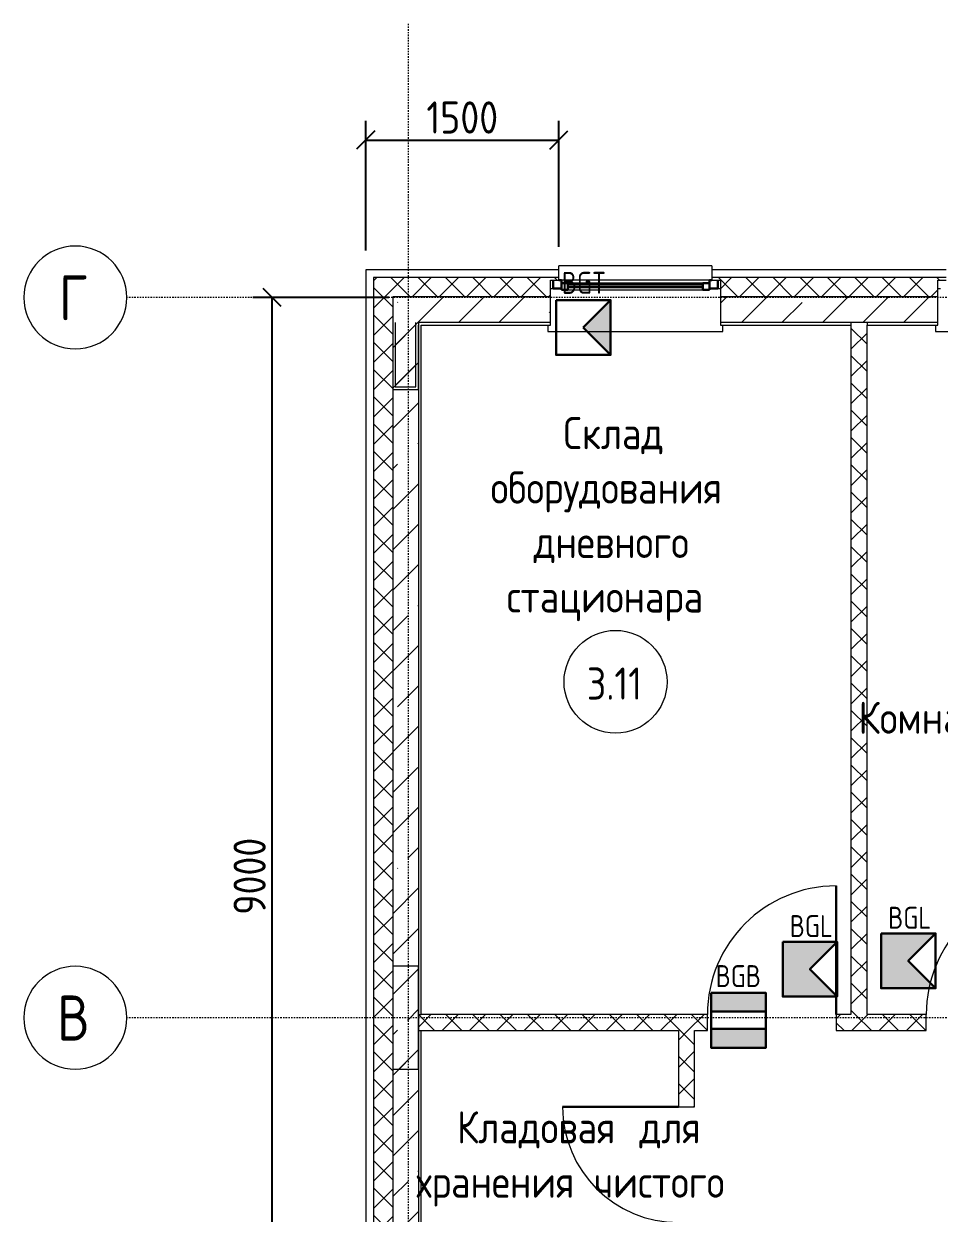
# Model space of a CAD drawing. Header units: millimetres. Extents: x -174154 to -170572, y -111302 to -109817.
# Drawn here: x -172564 to -172492.8, y -110863.5 to -110771 of the extents above; entities that cross this region are included whole.
import ezdxf

# ---------------------------------------------------------------- set-up
doc = ezdxf.new("R2010")
doc.units = ezdxf.units.MM
doc.linetypes.add('ACAD_ISO02W100', pattern=[15, 12, -3])
doc.linetypes.add('ADSK_Линия сетки', pattern=[21, 12, -3, 3, -3])
doc.layers.get('Defpoints').update_dxf_attribs({"color": 70})
for name, color, linetype, lineweight in [('!Подложка', 252, 'ACAD_ISO02W100', 25), ('Двери', 7, 'Continuous', 18), ('Кабель ПС', 20, 'ACAD_ISO02W100', 30), ('Каркас_Импост', 7, 'Continuous', 18), ('Колонны', 7, 'Continuous', 18), ('Марки помещений', 7, 'Continuous', 18), ('Окна', 7, 'Continuous', 18), ('ОПС', 1, 'Continuous', 30), ('Оси', 7, 'Continuous', 9), ('Остекление', 7, 'Continuous', 30), ('Отлив', 7, 'Continuous', 18), ('Панель', 7, 'Continuous', 18), ('Подоконник_Верхний брус', 7, 'Continuous', 18), ('ПС', 1, 'Continuous', 50), ('Размеры', 7, 'Continuous', 9), ('Стены разрез', 7, 'Continuous', 40), ('Стены штриховка', 7, 'Continuous', 18)]:
    doc.layers.add(name, color=color, linetype=linetype, lineweight=lineweight)
doc.layers.add('PRSHEME', color=7, linetype='Continuous')
doc.styles.add('GOST Common', font='GOST Common.ttf', dxfattribs={"width": 0.9, "height": 250})
doc.styles.add('GOST Common_1', font='GOST Common.ttf', dxfattribs={"width": 0.9, "height": 350})
doc.styles.get("Standard").update_dxf_attribs({"font": 'GOST_A.TTF'})
doc.dimstyles.new('ADSK_Проверочный', dxfattribs={"dimscale": 304.8, "dimtxt": 251.428749, "dimasz": 0.463911, "dimexe": 0.492126, "dimexo": 0.492126, "dimgap": 0.164042, "dimtad": 1, "dimdec": 0, "dimdsep": 46, "dimtxsty": 'GOST Common', "dimblk1": 'OBLIQUE', "dimblk2": 'OBLIQUE', "dimsah": 1, "dimcen": 0.09, "dimazin": 0, "dimtfac": 1, "dimtdec": 4, "dimtix": 1, "dimtmove": 0, "dimatfit": 3, "dimfxl": 1, "dimtvp": 1, "dimtolj": 1, "dimtzin": 0, "dimarcsym": 2})
pattern_1 = [(45, (30280, 12305), (-106.066, 106.066), []), (135, (30280, 12305), (-106.066, -106.066), [])]
pattern_2 = [(45, (30280, 12305), (-314.309, 314.309), []), (45, (30594.3, 12305), (-314.309, 314.309), [555.625, -111.125, 3.353, -107.772])]

# ---------------------------------------------------------------- blocks, each defined once
blk = doc.blocks.new('ИОО')
at = {"layer": 'Кабель ПС', "ltscale": 100}
h = blk.add_hatch(color=5, dxfattribs=at)
h.dxf.hatch_style = 1
h.paths.add_polyline_path([(0, 0), (184.7, -186.1), (184.7, 186.1)])
at = {"layer": 'ОПС', "color": 5, "ltscale": 100}
for p, q in [((184.7, 186.1), (0, 0)), ((0, 0), (184.7, -186.1))]:
    blk.add_line(p, q, dxfattribs=at)
blk.add_lwpolyline([(-184.7, 186.1), (184.7, 186.1), (184.7, -186.1), (-184.7, -186.1)], close=True, dxfattribs=at)
blk = doc.blocks.new('*U8')
at = {"layer": 'Кабель ПС', "color": 20, "xscale": 0.803782661242815, "yscale": 0.803782661242815, "zscale": 0.803782661242815}
blk.add_blockref('ИОО', (148.3, 149.8), dxfattribs=at)
at = {"layer": 'ПС', "color": 0, "ltscale": 300, "insert": (151.5, 393.7), "char_height": 120, "width": 108.005, "attachment_point": 5, "bg_fill": 3, "box_fill_scale": 1, "bg_fill_color": 256, "bg_fill_transparency": 0}
blk.add_mtext('BGT', dxfattribs=at)
blk = doc.blocks.new('*U10')
at = {"layer": 'PRSHEME', "lineweight": 25}
for points in [[(0, 299.7), (298.1, 299.7), (298.1, 198.4), (0, 198.4)], [(0, 102.8), (298.1, 102.8), (298.1, 0), (0, 0)]]:
    blk.add_hatch(color=30, dxfattribs=at).paths.add_polyline_path(points)
at = {"layer": 'PRSHEME', "color": 30, "lineweight": 30}
for p, q in [((0, 198.4), (298.1, 198.4)), ((0, 102.8), (298.1, 102.8))]:
    blk.add_line(p, q, dxfattribs=at)
at = {"layer": 'PRSHEME', "color": 30, "lineweight": 25}
for points in [[(0, 299.7), (298.1, 299.7), (298.1, 198.4), (0, 198.4)], [(0, 102.8), (298.1, 102.8), (298.1, 0), (0, 0)]]:
    blk.add_lwpolyline(points, close=True, dxfattribs=at)
at = {"layer": 'PRSHEME', "color": 30, "lineweight": 30}
blk.add_lwpolyline([(0, 299.7), (298.1, 299.7), (298.1, 0), (0, 0)], close=True, dxfattribs=at)
at = {"layer": 'ПС', "color": 0, "ltscale": 300, "insert": (147.7, 391), "char_height": 120, "width": 178.902, "attachment_point": 5, "bg_fill": 3, "box_fill_scale": 1, "bg_fill_color": 256, "bg_fill_transparency": 0}
blk.add_mtext('BGB', dxfattribs=at)
blk = doc.blocks.new('*U9')
at = {"layer": 'ОПС', "lineweight": 25, "ltscale": 10}
h = blk.add_hatch(color=5, dxfattribs=at)
h.dxf.hatch_style = 1
h.paths.add_polyline_path([(-0.1, 299.7), (-0.1, 0.5), (296.9, 0.5), (148.4, 150.1), (296.9, 299.7)])
at = {"layer": 'ОПС', "color": 5, "ltscale": 100}
blk.add_lwpolyline([(-0.1, 299.7), (296.9, 299.7), (296.9, 0.5), (-0.1, 0.5)], close=True, dxfattribs=at)
blk.add_lwpolyline([(296.9, 299.7), (148.4, 150.1), (296.9, 0.5)], dxfattribs=at)
at = {"layer": 'ПС', "color": 0, "ltscale": 300, "insert": (155.5, 385.2), "char_height": 120, "width": 171.598, "attachment_point": 5, "bg_fill": 3, "box_fill_scale": 1, "bg_fill_color": 256, "bg_fill_transparency": 0}
blk.add_mtext('BGL', dxfattribs=at)
blk = doc.blocks.new('AC_Дверь_Однопольная_ПВХ - 960х2080h М ОЛ Глухой низ с доводчиком-799938-В_АР_ПЭ_03 Этаж')
at = {"layer": 'Панель', "lineweight": 30}
blk.add_line((500, 62.5), (500, 1062.5), dxfattribs=at)
at = {"layer": 'Панель'}
blk.add_arc((500, 62.5), 1000, 90, 180, dxfattribs=at)
blk = doc.blocks.new('AC_Дверь_Однопольная_ПВХ - 860х2080h В Л-799853-В_АР_ПЭ_03 Этаж')
at = {"layer": 'Панель', "lineweight": 30}
blk.add_line((450, 62.5), (450, 962.5), dxfattribs=at)
at = {"layer": 'Панель'}
blk.add_arc((450, 62.5), 900, 90, 180, dxfattribs=at)
blk = doc.blocks.new('B2B_Окно_1створка - 1280х2060h-666021-В_АР_ПЭ_03 Этаж')
at = {"layer": 'Каркас_Импост', "lineweight": 30}
for p, q in [((-640, 135), (-640, 70)), ((-575, 135), (-595, 135)), ((-575, 110), (-575, 135)), ((-525, 110), (-575, 110)), ((-575, 110), (-575, 60)), ((-525, 60), (-525, 110)), ((525, 110), (525, 60)), ((575, 110), (525, 110)), ((575, 135), (575, 110)), ((595, 135), (575, 135)), ((575, 60), (575, 110)), ((640, 70), (640, 135)), ((-640, 70), (-575, 70)), ((-575, 60), (-525, 60)), ((525, 60), (575, 60)), ((575, 70), (640, 70))]:
    blk.add_line(p, q, dxfattribs=at)
at = {"layer": 'Каркас_Импост'}
for p, q in [((575, 135), (-575, 135)), ((525, 110), (-525, 110)), ((-525, 60), (525, 60))]:
    blk.add_line(p, q, dxfattribs=at)
at = {"layer": 'Остекление'}
for p, q in [((525, 100), (-525, 100)), ((-525, 100), (-525, 80)), ((525, 80), (525, 100)), ((-525, 80), (525, 80))]:
    blk.add_line(p, q, dxfattribs=at)
blk = doc.blocks.new('В2В_Подоконник_ПВХ - ПВХ-V8-В_АР_ПЭ_03 Этаж')
at = {"layer": 'Подоконник_Верхний брус'}
for p, q in [((-660, 0), (-640, 0)), ((640, 0), (660, 0)), ((-680, -285), (-680, -335)), ((-680, -335), (680, -335)), ((680, -335), (680, -285))]:
    blk.add_line(p, q, dxfattribs=at)
blk = doc.blocks.new('B2B_Отлив - Отлив_металлический-V9-В_АР_ПЭ_03 Этаж')
at = {"layer": 'Отлив'}
for p, q in [((-595, 80), (-595, 110)), ((595, 110), (-595, 110)), ((595, 110), (595, 80)), ((-595, 1), (595, 1))]:
    blk.add_line(p, q, dxfattribs=at)
blk = doc.blocks.new('AC_Дверь_Однопольная_ДеревяннаяНаружная_ГОСТ24698-81 - 960х2080h ГЛ-799317-В_АР_ПЭ_03 Этаж')
at = {"layer": 'Панель', "lineweight": 30}
blk.add_line((500, 62.5), (500, 1062.5), dxfattribs=at)
at = {"layer": 'Панель'}
blk.add_arc((500, 62.5), 1000, 90, 180, dxfattribs=at)
blk = doc.blocks.new('Ось сетки - D8-4846-В_АР_ПЭ_03 Этаж')
at = {"layer": 'Оси', "lineweight": 18}
for start, end in [(360, 180), (180, 360)]:
    blk.add_arc((0, 0), 4, start, end, dxfattribs=at)
blk = doc.blocks.new('_Oblique')
at = {"color": 0, "linetype": 'ByBlock', "lineweight": -2}
blk.add_line((-0.5, -0.5), (0.5, 0.5), dxfattribs=at)
blk = doc.blocks.new('*D533')
at = {"layer": 'Defpoints', "color": 0, "transparency": 16777216}
for p in [(-727.1, 14465), (330, 14465), (330, 5465)]:
    blk.add_point(p, dxfattribs=at)
at = {"layer": 'Размеры', "color": 0, "lineweight": -2, "transparency": 16777216}
for p, q in [((180, 14465), (-877.1, 14465)), ((-727.1, 5465), (-727.1, 14465)), ((180, 5465), (-877.1, 5465))]:
    blk.add_line(p, q, dxfattribs=at)
at = {"layer": 'Размеры', "color": 0, "lineweight": -2, "transparency": 16777216, "xscale": 141.4, "yscale": 141.4, "zscale": 141.4}
for p, rotation in [((-727.1, 14465), 90), ((-727.1, 5465), 270)]:
    blk.add_blockref('_Oblique', p, dxfattribs=dict(at, rotation=rotation))
at = {"layer": 'Размеры', "color": 0, "transparency": 16777216, "insert": (-902.1, 9965), "char_height": 250, "width": 756.843, "attachment_point": 5, "rotation": 90, "style": 'GOST Common'}
blk.add_mtext('\\A1;9000', dxfattribs=at)
blk = doc.blocks.new('ADSK_Марка_Помещение_2_ГОСТ21-501-2011 - Имя и Категория-86712-В_АР_ПЭ_03 Этаж')
at = {"layer": 'Марки помещений'}
blk.add_circle((0, 0), 4, dxfattribs=at)
blk = doc.blocks.new('*D538')
at = {"layer": 'Defpoints', "color": 0, "transparency": 16777216}
for p in [(1500.2, 15689.3), (1500.2, 14710), (0, 14680)]:
    blk.add_point(p, dxfattribs=at)
at = {"layer": 'Размеры', "color": 0, "lineweight": -2, "transparency": 16777216}
for p, q in [((0, 14830), (0, 15839.3)), ((1500.2, 14860), (1500.2, 15839.3)), ((0, 15689.3), (1500.2, 15689.3))]:
    blk.add_line(p, q, dxfattribs=at)
at = {"layer": 'Размеры', "color": 0, "lineweight": -2, "transparency": 16777216, "xscale": 141.4, "yscale": 141.4, "zscale": 141.4, "rotation": 180}
blk.add_blockref('_Oblique', (0, 15689.3), dxfattribs=at)
at = {"layer": 'Размеры', "color": 0, "lineweight": -2, "transparency": 16777216, "xscale": 141.4, "yscale": 141.4, "zscale": 141.4}
blk.add_blockref('_Oblique', (1500.2, 15689.3), dxfattribs=at)
at = {"layer": 'Размеры', "color": 0, "transparency": 16777216, "insert": (750.1, 15864.3), "char_height": 250, "width": 700.591, "attachment_point": 5, "style": 'GOST Common'}
blk.add_mtext('\\A1;1500', dxfattribs=at)
blk = doc.blocks.new('A$C7b4e20c5')
at = {"layer": 'Колонны', "lineweight": 20, "true_color": 0x636466}
h = blk.add_hatch(dxfattribs=at)
h.set_pattern_fill('FP_3', color=251, style=0, pattern_type=2)
h.set_pattern_definition([(45, (30280, 12305), (-314.309, 314.309), []), (45, (30594.3, 12305), (-314.309, 314.309), [222.25, -111.125])])
h.paths.add_polyline_path([(210, 8465), (410, 8465), (410, 9265), (210, 9265)])
at = {"layer": 'Стены разрез', "lineweight": 20, "true_color": 0x636466}
h = blk.add_hatch(dxfattribs=at)
h.set_pattern_fill('FP_1', color=251, style=0, pattern_type=2)
h.set_pattern_definition(pattern_1)
h.paths.add_polyline_path([(14910, 14470), (14910, 14620), (13690.2, 14620), (13690.2, 14600), (13755.2, 14600), (13755.2, 14470)])
h.paths.add_polyline_path([(12138.9, 14470), (12435.2, 14470), (12435.2, 14600), (12500.2, 14600), (12500.2, 14620), (9668.7, 14620), (9668.7, 14600), (9733.7, 14600), (9733.7, 14470)])
h.paths.add_polyline_path([(8413.7, 14470), (8413.7, 14600), (8478.7, 14600), (8478.7, 14620), (5700.6, 14620), (5700.6, 14600), (5765.6, 14600), (5765.6, 14470), (6129.8, 14470)])
h.paths.add_polyline_path([(4445.6, 14470), (4445.6, 14600), (4510.6, 14600), (4510.6, 14620), (2690.2, 14620), (2690.2, 14600), (2755.2, 14600), (2755.2, 14470), (3125.2, 14470)])
h.paths.add_polyline_path([(1435.2, 14470), (1435.2, 14600), (1500.2, 14600), (1500.2, 14620), (60, 14620), (60, 14470), (210, 14470)])
h = blk.add_hatch(dxfattribs=at)
h.set_pattern_fill('FP_1', color=251, style=0, pattern_type=2)
h.set_pattern_definition(pattern_1)
h.paths.add_polyline_path([(120.7, 210), (210, 210), (210, 14470), (60, 14470), (60, 210)])
h = blk.add_hatch(dxfattribs=at)
h.set_pattern_fill('FP_2', color=251, style=0, pattern_type=2)
h.set_pattern_definition(pattern_2)
h.paths.add_polyline_path([(14910, 14270), (14910, 14470), (13755.2, 14470), (13755.2, 14270)])
h.paths.add_polyline_path([(12138.9, 14270), (12435.2, 14270), (12435.2, 14470), (9733.7, 14470), (9733.7, 14270), (10636.6, 14270)])
h.paths.add_polyline_path([(8413.7, 14270), (8413.7, 14470), (5765.6, 14470), (5765.6, 14270), (6620, 14270)])
h.paths.add_polyline_path([(3895, 14270), (4445.6, 14270), (4445.6, 14470), (2755.2, 14470), (2755.2, 14270), (3770, 14270)])
h.paths.add_polyline_path([(1435.2, 14270), (1435.2, 14470), (210, 14470), (210, 14270), (410, 14270)])
h = blk.add_hatch(dxfattribs=at)
h.set_pattern_fill('FP_2', color=251, style=0, pattern_type=2)
h.set_pattern_definition(pattern_2)
h.paths.add_polyline_path([(210, 410), (410, 410), (410, 14270), (210, 14270), (210, 430)])
h = blk.add_hatch(dxfattribs=at)
h.set_pattern_fill('FP_2', color=251, style=0, pattern_type=2)
h.set_pattern_definition(pattern_2)
h.paths.add_polyline_path([(230, 13770), (390, 13770), (390, 14270), (230, 14270), (230, 14250)])
h = blk.add_hatch(dxfattribs=at)
h.set_pattern_fill('FP_1', color=251, style=0, pattern_type=2)
h.set_pattern_definition(pattern_1)
h.paths.add_polyline_path([(3770, 8890), (3895, 8890), (3895, 14270), (3770, 14270), (3770, 12069.6)])
h = blk.add_hatch(dxfattribs=at)
h.set_pattern_fill('FP_1', color=251, style=0, pattern_type=2)
h.set_pattern_definition(pattern_1)
h.paths.add_polyline_path([(14930, 8765), (14930, 8890), (13285, 8890), (13285, 8765), (13430, 8765)])
h.paths.add_polyline_path([(12138.9, 8765), (12285, 8765), (12285, 8890), (9245, 8890), (9245, 8765)])
h.paths.add_polyline_path([(8245, 8765), (8245, 8890), (5355, 8890), (5355, 8765)])
h.paths.add_polyline_path([(4355, 8765), (4355, 8890), (3655, 8890), (3655, 8765)])
h.paths.add_polyline_path([(2430, 8765), (2655, 8765), (2655, 8890), (410, 8890), (410, 8765), (430, 8765)])
h = blk.add_hatch(dxfattribs=at)
h.set_pattern_fill('FP_1', color=251, style=0, pattern_type=2)
h.set_pattern_definition(pattern_1)
h.paths.add_polyline_path([(2555, 5085), (2555, 7272.5), (2430, 7272.5), (2430, 5085)])
h.paths.add_polyline_path([(2430, 8172.5), (2555, 8172.5), (2555, 8765), (2430, 8765)])
at = {"layer": 'Колонны', "color": 251, "lineweight": 20, "true_color": 0x636466}
for p, q in [((410, 9265), (210, 9265)), ((210, 9265), (210, 8465)), ((410, 8465), (410, 9265)), ((210, 8465), (410, 8465))]:
    blk.add_line(p, q, dxfattribs=at)
at = {"layer": 'Оси', "linetype": 'ADSK_Линия сетки'}
for p, q in [((330, 16592.9), (330, -2195)), ((32780, 14465), (-1856.4, 14465)), ((32780, 8865), (-1856.4, 8865))]:
    blk.add_line(p, q, dxfattribs=at)
at = {"layer": 'Стены разрез', "color": 251, "lineweight": 20, "true_color": 0x636466}
for p, q in [((1500.2, 14680), (0, 14680)), ((0, 14680), (0, 0)), ((1500.2, 14600), (1500.2, 14680)), ((4510.6, 14680), (2690.2, 14680)), ((2690.2, 14680), (2690.2, 14600)), ((1435.2, 14250), (1435.2, 14600)), ((1435.2, 14600), (1500.2, 14600)), ((2690.2, 14600), (2755.2, 14600)), ((2755.2, 14600), (2755.2, 14250)), ((4445.6, 14250), (4445.6, 14600)), ((4445.6, 14600), (4510.6, 14600)), ((210, 14250), (210, 13750)), ((410, 13750), (410, 14250)), ((430, 14250), (1435.2, 14250)), ((430, 8890), (430, 14250)), ((2755.2, 14250), (3770, 14250)), ((3770, 14250), (3770, 8890)), ((3895, 14250), (4445.6, 14250)), ((3895, 8890), (3895, 14250)), ((210, 13750), (410, 13750)), ((2655, 8890), (430, 8890)), ((2655, 8765), (2655, 8890)), ((3770, 8890), (3655, 8890)), ((3655, 8890), (3655, 8765)), ((4355, 8890), (3895, 8890)), ((4355, 8765), (4355, 8890)), ((430, 5085), (430, 8765)), ((430, 8765), (2430, 8765)), ((2430, 8765), (2430, 8172.5)), ((2555, 8172.5), (2555, 8765)), ((2555, 8765), (2655, 8765)), ((3655, 8765), (4355, 8765)), ((2430, 8172.5), (2555, 8172.5))]:
    blk.add_line(p, q, dxfattribs=at)
at = {"layer": 'Стены штриховка', "color": 251, "lineweight": 20, "true_color": 0x636466}
for p, q in [((1500.2, 14620), (60, 14620)), ((60, 14620), (60, 60)), ((4510.6, 14620), (2690.2, 14620)), ((1435.2, 14470), (210, 14470)), ((210, 14470), (210, 210)), ((4445.6, 14470), (2755.2, 14470)), ((230, 14270), (230, 14250)), ((230, 14250), (230, 13770)), ((390, 14250), (390, 14270)), ((390, 13770), (390, 14250)), ((1435.2, 14270), (410, 14270)), ((410, 14270), (410, 410)), ((4445.6, 14270), (2755.2, 14270)), ((3770, 14270), (3770, 14250)), ((3895, 14270), (3895, 14250)), ((230, 13770), (390, 13770)), ((410, 8890), (430, 8890)), ((410, 8765), (430, 8765))]:
    blk.add_line(p, q, dxfattribs=at)
at = {"layer": 'Двери', "color": 251, "lineweight": 20, "true_color": 0x636466}
for name, p in [('AC_Дверь_Однопольная_ДеревяннаяНаружная_ГОСТ24698-81 - 960х2080h ГЛ-799317-В_АР_ПЭ_03 Этаж', (3155, 8827.5)), ('AC_Дверь_Однопольная_ПВХ - 960х2080h М ОЛ Глухой низ с доводчиком-799938-В_АР_ПЭ_03 Этаж', (4855, 8827.5))]:
    blk.add_blockref(name, p, dxfattribs=at)
at = {"layer": 'Двери', "color": 251, "lineweight": 20, "true_color": 0x636466, "rotation": 89.9999999999999}
blk.add_blockref('AC_Дверь_Однопольная_ПВХ - 860х2080h В Л-799853-В_АР_ПЭ_03 Этаж', (2492.5, 7722.5), dxfattribs=at)
at = {"layer": 'Марки помещений', "color": 251, "lineweight": 20, "true_color": 0x636466, "xscale": 99.99999999999993, "yscale": 99.99999999999993, "zscale": 99.99999999999993}
blk.add_blockref('ADSK_Марка_Помещение_2_ГОСТ21-501-2011 - Имя и Категория-86712-В_АР_ПЭ_03 Этаж', (1941, 11476.9), dxfattribs=at)
at = {"layer": 'Окна', "color": 251, "lineweight": 20, "true_color": 0x636466}
for name, p in [('B2B_Отлив - Отлив_металлический-V9-В_АР_ПЭ_03 Этаж', (2095.2, 14600)), ('В2В_Подоконник_ПВХ - ПВХ-V8-В_АР_ПЭ_03 Этаж', (2095.2, 14535)), ('B2B_Окно_1створка - 1280х2060h-666021-В_АР_ПЭ_03 Этаж', (2095.2, 14465)), ('В2В_Подоконник_ПВХ - ПВХ-V8-В_АР_ПЭ_03 Этаж', (5105.6, 14535))]:
    blk.add_blockref(name, p, dxfattribs=at)
at = {"layer": 'Оси', "lineweight": 18, "xscale": 99.99999999999993, "yscale": 99.99999999999993, "zscale": 99.99999999999993, "rotation": 89.99999999999982}
for p in [(-2256.4, 14465), (-2256.4, 8865)]:
    blk.add_blockref('Ось сетки - D8-4846-В_АР_ПЭ_03 Этаж', p, dxfattribs=at)
at = {"layer": 'Марки помещений', "color": 251, "lineweight": 20, "true_color": 0x636466, "char_height": 250, "attachment_point": 1, "style": 'GOST Common'}
for s, insert, width in [('Склад', (1536.2, 13535.6), 995.696), ('оборудования', (970.6, 13112.2), 2359.366), ('дневного', (1304, 12688.9), 1558.48), ('стационара', (1095.6, 12265.6), 2056.328), ('3.11', (1718.1, 11588.3), 548.354), ('Комната', (3829.3, 11322.7), 1500.759), ('Кладовая', (709.2, 8138.6), 1623.417), ('для', (2126.1, 8138.6), 584.43), ('хранения', (393.7, 7715.3), 1580.126), ('чистого', (1774.8, 7715.3), 1385.316)]:
    blk.add_mtext(s, dxfattribs=dict(at, insert=insert, width=width))
at = {"layer": 'Оси', "char_height": 350, "attachment_point": 1, "style": 'GOST Common_1'}
for s, insert, width in [('\\fGOST Common|b0|i0|c204|p34|;\\W.9;Г', (-2383.5, 14638.2), 274.177), ('\\fGOST Common|b0|i0|c204|p34|;\\W.9;В', (-2398.4, 9038.2), 310.253)]:
    blk.add_mtext(s, dxfattribs=dict(at, insert=insert, width=width))
at = {"layer": 'Размеры'}
dim = blk.add_linear_dim(base=(1500.2, 15689.3), p1=(0, 14680), p2=(1500.2, 14710), dimstyle='ADSK_Проверочный', override={"dimpost": '<>', "dimfxl": 1500.498833}, dxfattribs=at)
dim.commit()
dim.dimension.update_dxf_attribs({"geometry": '*D538', "text_midpoint": (750.1, 15864.3)})
dim = blk.add_linear_dim(base=(-727.1, 14465), p1=(330, 5465), p2=(330, 14465), angle=90, dimstyle='ADSK_Проверочный', override={"dimpost": '<>', "dimfxl": 9000}, dxfattribs=at)
dim.commit()
dim.dimension.update_dxf_attribs({"geometry": '*D533', "text_midpoint": (-902.1, 9965)})

msp = doc.modelspace()

# ---------------------------------------------------------------- block references
at = {"layer": 'ПС', "color": 0, "xscale": 0.01424277820484836, "yscale": 0.01424277820484836, "zscale": 0.01424277820484836}
for name, p in [('*U8', (-172522.595, -110796.733)), ('*U9', (-172497.346, -110845.975)), ('*U9', (-172504.989, -110846.623)), ('*U10', (-172510.543, -110850.595))]:
    msp.add_blockref(name, p, dxfattribs=at)

# ---------------------------------------------------------------- next in the draw order: block references
at = {"layer": '!Подложка', "ltscale": 20, "xscale": 0.01, "yscale": 0.01, "zscale": 0.01}
msp.add_blockref('A$C7b4e20c5', (-172537.389, -110936.912), dxfattribs=at)

doc.saveas('drawing.dxf')
